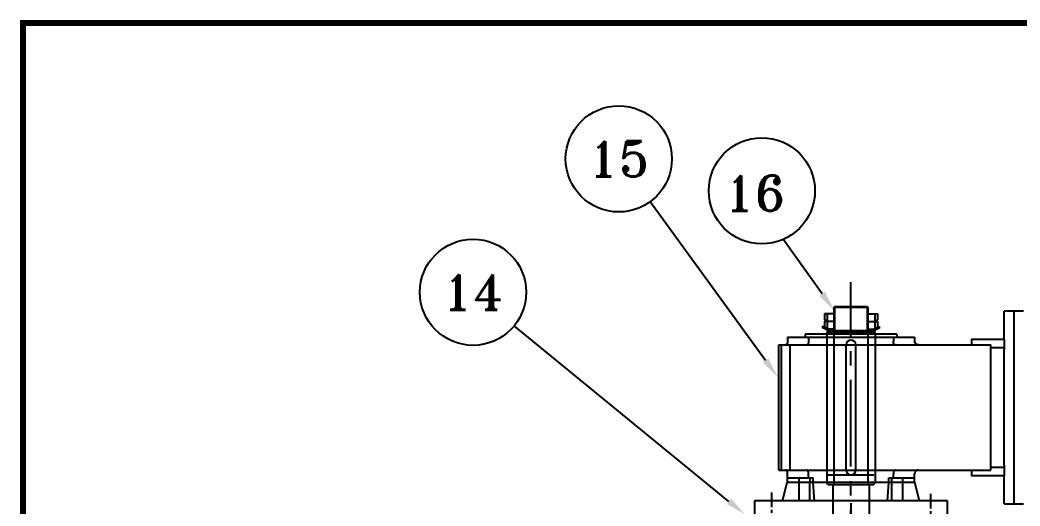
# Model space of a CAD drawing. Extents: x -3 to 5049, y -3 to 3543.
# Drawn here: x -3 to 1034, y 3038 to 3543 of the extents above; entities that cross this region are included whole.
import ezdxf
from ezdxf.enums import TextEntityAlignment as Align

# ---------------------------------------------------------------- set-up
doc = ezdxf.new("R2010")
doc.units = 0
doc.header["$LTSCALE"] = 12
doc.header["$MEASUREMENT"] = 0
for name, pattern in [('CENTER', [2, 1.25, -0.25, 0.25, -0.25]), ('CENTER2', [1.125, 0.75, -0.125, 0.125, -0.125]), ('HIDDEN', [0.375, 0.25, -0.125])]:
    doc.linetypes.add(name, pattern=pattern)
doc.layers.get('0').update_dxf_attribs({"linetype": 'CONTINUOUS'})
for name, color, linetype in [('1', 1, 'CENTER'), ('2', 2, 'HIDDEN'), ('4', 4, 'CONTINUOUS'), ('C1', 1, 'CENTER'), ('CENTER', 1, 'CENTER')]:
    doc.layers.add(name, color=color, linetype=linetype)
doc.styles.add('ROMANT', font='romant', dxfattribs={"height": 3.5})

msp = doc.modelspace()

# ---------------------------------------------------------------- linework, layer by layer
at = {"lineweight": -2}
for p, q in [((842.09, 3237.77), (831.38, 3237.77)), ((842.09, 3245.57), (841.34, 3244.82)), ((841.34, 3060.57), (841.34, 3244.82)), ((842.09, 3220.57), (842.09, 3245.57)), ((844.11, 3245.57), (873.56, 3245.57)), ((875.58, 3245.57), (875.58, 3220.57)), ((875.58, 3245.57), (876.33, 3244.82)), ((875.58, 3237.77), (886.08, 3237.77)), ((876.33, 3244.82), (876.33, 3060.57)), ((835.38, 3229.77), (831.38, 3231.64)), ((842.09, 3229.77), (831.38, 3229.77)), ((875.58, 3229.77), (886.08, 3229.77)), ((882.08, 3229.77), (886.08, 3231.64)), ((829.38, 3224.57), (828.87, 3223.48)), ((835.11, 3220.57), (828.87, 3223.48)), ((835.38, 3221.77), (829.38, 3224.57)), ((842.09, 3221.77), (835.38, 3221.77)), ((875.58, 3221.77), (882.08, 3221.77)), ((876.33, 3220.57), (882.34, 3220.57)), ((882.08, 3221.77), (888.08, 3224.57)), ((882.34, 3220.57), (888.58, 3223.48)), ((888.08, 3224.57), (888.58, 3223.48)), ((839.73, 3060.57), (839.73, 2964.55)), ((877.73, 3060.57), (877.73, 2766.55))]:
    msp.add_line(p, q, dxfattribs=at)
at = {"color": 7, "linetype": 'Continuous', "lineweight": -2}
for p, q in [((841.34, 3244.82), (876.33, 3244.82)), ((842.09, 3245.57), (875.58, 3245.57)), ((1017.73, 3211.57), (1017.73, 3240.6)), ((1027.73, 3240.6), (1017.73, 3240.6)), ((1027.73, 3240.6), (1027.73, 3040.55)), ((1037.73, 3240.57), (1027.73, 3240.57)), ((906.23, 3216.57), (811.23, 3216.57)), ((811.23, 3216.57), (811.23, 3213.57)), ((834.88, 3220.57), (833.73, 3218.57)), ((883.73, 3218.57), (833.73, 3218.57)), ((833.73, 3218.57), (833.73, 3216.57)), ((834.88, 3220.57), (882.57, 3220.57)), ((883.73, 3218.57), (882.57, 3220.57)), ((883.73, 3216.57), (883.73, 3218.57)), ((906.23, 3216.57), (906.23, 3213.57)), ((783.73, 3205.57), (786.73, 3205.57)), ((783.73, 3075.57), (783.73, 3205.57)), ((786.73, 3205.57), (795.73, 3205.57)), ((786.73, 3075.57), (786.73, 3205.57)), ((790.81, 3205.57), (790.73, 3205.57)), ((790.9, 3205.58), (790.81, 3205.57)), ((790.99, 3205.59), (790.9, 3205.58)), ((791.07, 3205.6), (790.99, 3205.59)), ((791.16, 3205.62), (791.07, 3205.6)), ((791.24, 3205.64), (791.16, 3205.62)), ((791.32, 3205.66), (791.24, 3205.64)), ((791.41, 3205.69), (791.32, 3205.66)), ((791.49, 3205.72), (791.41, 3205.69)), ((791.57, 3205.76), (791.49, 3205.72)), ((791.65, 3205.79), (791.57, 3205.76)), ((791.72, 3205.84), (791.65, 3205.79)), ((791.8, 3205.88), (791.72, 3205.84)), ((791.87, 3205.93), (791.8, 3205.88)), ((791.94, 3205.98), (791.87, 3205.93)), ((792.01, 3206.04), (791.94, 3205.98)), ((792.08, 3206.1), (792.01, 3206.04)), ((792.14, 3206.16), (792.08, 3206.1)), ((792.21, 3206.22), (792.14, 3206.16)), ((792.26, 3206.29), (792.21, 3206.22)), ((792.32, 3206.36), (792.26, 3206.29)), ((792.37, 3206.43), (792.32, 3206.36)), ((792.42, 3206.51), (792.37, 3206.43)), ((792.47, 3206.59), (792.42, 3206.51)), ((792.51, 3206.67), (792.47, 3206.59)), ((792.55, 3206.75), (792.51, 3206.67)), ((792.59, 3206.84), (792.55, 3206.75)), ((792.62, 3206.93), (792.59, 3206.84)), ((792.65, 3207.01), (792.62, 3206.93)), ((792.67, 3207.1), (792.65, 3207.01)), ((792.69, 3207.19), (792.67, 3207.1)), ((792.71, 3207.29), (792.69, 3207.19)), ((792.72, 3207.38), (792.71, 3207.29)), ((792.73, 3207.57), (792.72, 3207.47)), ((792.72, 3207.47), (792.72, 3207.38)), ((792.73, 3213.57), (814.73, 3213.57)), ((792.73, 3213.57), (792.73, 3209.57)), ((792.73, 3209.57), (792.73, 3207.57)), ((795.73, 3205.57), (1003.73, 3205.57)), ((795.73, 3075.57), (795.73, 3205.57)), ((813.14, 3205.57), (813.07, 3205.57)), ((813.21, 3205.58), (813.14, 3205.57)), ((813.27, 3205.6), (813.21, 3205.58)), ((813.34, 3205.63), (813.27, 3205.6)), ((813.42, 3205.66), (813.34, 3205.63)), ((813.49, 3205.7), (813.42, 3205.66)), ((813.56, 3205.75), (813.49, 3205.7)), ((813.63, 3205.8), (813.56, 3205.75)), ((813.7, 3205.87), (813.63, 3205.8)), ((813.77, 3205.94), (813.7, 3205.87)), ((813.83, 3206.02), (813.77, 3205.94)), ((813.9, 3206.11), (813.83, 3206.02)), ((813.97, 3206.21), (813.9, 3206.11)), ((814.03, 3206.31), (813.97, 3206.21)), ((814.09, 3206.43), (814.03, 3206.31)), ((814.16, 3206.55), (814.09, 3206.43)), ((814.21, 3206.68), (814.16, 3206.55)), ((814.27, 3206.81), (814.21, 3206.68)), ((814.32, 3206.95), (814.27, 3206.81)), ((814.37, 3207.09), (814.32, 3206.95)), ((814.42, 3207.25), (814.37, 3207.09)), ((814.46, 3207.4), (814.42, 3207.25)), ((814.5, 3207.56), (814.46, 3207.4)), ((814.54, 3207.72), (814.5, 3207.56)), ((814.57, 3207.89), (814.54, 3207.72)), ((814.6, 3208.06), (814.57, 3207.89)), ((814.63, 3208.22), (814.6, 3208.06)), ((814.65, 3208.39), (814.63, 3208.22)), ((814.67, 3208.57), (814.65, 3208.39)), ((814.69, 3208.74), (814.67, 3208.57)), ((814.7, 3208.91), (814.69, 3208.74)), ((814.71, 3209.07), (814.7, 3208.91)), ((814.72, 3209.24), (814.71, 3209.07)), ((814.73, 3209.41), (814.72, 3209.24)), ((814.73, 3213.57), (902.73, 3213.57)), ((814.73, 3213.57), (814.73, 3209.57)), ((814.73, 3209.57), (814.73, 3209.41)), ((834.88, 3205.57), (882.57, 3205.57)), ((902.73, 3213.57), (924.73, 3213.57)), ((902.73, 3213.57), (902.73, 3209.57)), ((902.73, 3209.41), (902.73, 3209.57)), ((902.73, 3209.24), (902.73, 3209.41)), ((902.74, 3209.07), (902.73, 3209.24)), ((902.75, 3208.91), (902.74, 3209.07)), ((902.76, 3208.74), (902.75, 3208.91)), ((902.78, 3208.57), (902.76, 3208.74)), ((902.8, 3208.39), (902.78, 3208.57)), ((902.82, 3208.22), (902.8, 3208.39)), ((902.85, 3208.06), (902.82, 3208.22)), ((902.88, 3207.89), (902.85, 3208.06)), ((902.91, 3207.72), (902.88, 3207.89)), ((902.95, 3207.56), (902.91, 3207.72)), ((902.99, 3207.4), (902.95, 3207.56)), ((903.03, 3207.25), (902.99, 3207.4)), ((903.08, 3207.09), (903.03, 3207.25)), ((903.13, 3206.95), (903.08, 3207.09)), ((903.18, 3206.81), (903.13, 3206.95)), ((903.24, 3206.68), (903.18, 3206.81)), ((903.3, 3206.55), (903.24, 3206.68)), ((903.36, 3206.43), (903.3, 3206.55)), ((903.42, 3206.31), (903.36, 3206.43)), ((903.48, 3206.21), (903.42, 3206.31)), ((903.55, 3206.11), (903.48, 3206.21)), ((903.62, 3206.02), (903.55, 3206.11)), ((903.69, 3205.94), (903.62, 3206.02)), ((903.76, 3205.87), (903.69, 3205.94)), ((903.83, 3205.8), (903.76, 3205.87)), ((903.9, 3205.75), (903.83, 3205.8)), ((903.97, 3205.7), (903.9, 3205.75)), ((904.04, 3205.66), (903.97, 3205.7)), ((904.11, 3205.63), (904.04, 3205.66)), ((904.18, 3205.6), (904.11, 3205.63)), ((904.25, 3205.58), (904.18, 3205.6)), ((904.32, 3205.57), (904.25, 3205.58)), ((904.38, 3205.57), (904.32, 3205.57)), ((924.73, 3213.57), (924.73, 3209.57)), ((924.73, 3209.41), (924.73, 3209.57)), ((924.74, 3209.24), (924.73, 3209.41)), ((924.76, 3209.07), (924.74, 3209.24)), ((924.78, 3208.91), (924.76, 3209.07)), ((924.81, 3208.74), (924.78, 3208.91)), ((924.85, 3208.57), (924.81, 3208.74)), ((924.9, 3208.39), (924.85, 3208.57)), ((924.96, 3208.22), (924.9, 3208.39)), ((925.02, 3208.06), (924.96, 3208.22)), ((925.1, 3207.89), (925.02, 3208.06)), ((925.18, 3207.72), (925.1, 3207.89)), ((925.27, 3207.56), (925.18, 3207.72)), ((925.37, 3207.4), (925.27, 3207.56)), ((925.47, 3207.25), (925.37, 3207.4)), ((925.58, 3207.09), (925.47, 3207.25)), ((925.7, 3206.95), (925.58, 3207.09)), ((925.83, 3206.81), (925.7, 3206.95)), ((925.97, 3206.68), (925.83, 3206.81)), ((926.11, 3206.55), (925.97, 3206.68)), ((926.25, 3206.43), (926.11, 3206.55)), ((926.4, 3206.31), (926.25, 3206.43)), ((926.56, 3206.21), (926.4, 3206.31)), ((926.72, 3206.11), (926.56, 3206.21)), ((926.88, 3206.02), (926.72, 3206.11)), ((927.04, 3205.94), (926.88, 3206.02)), ((927.21, 3205.87), (927.04, 3205.94)), ((927.38, 3205.8), (927.21, 3205.87)), ((927.55, 3205.75), (927.38, 3205.8)), ((927.72, 3205.7), (927.55, 3205.75)), ((927.89, 3205.66), (927.72, 3205.7)), ((928.06, 3205.63), (927.89, 3205.66)), ((928.23, 3205.6), (928.06, 3205.63)), ((928.4, 3205.58), (928.23, 3205.6)), ((928.56, 3205.57), (928.4, 3205.58)), ((928.73, 3205.57), (928.56, 3205.57)), ((983.73, 3211.57), (983.73, 3205.57)), ((983.73, 3211.57), (1017.73, 3211.57)), ((1003.73, 3075.57), (1003.73, 3205.57)), ((1017.73, 3211.57), (1017.73, 3202.57)), ((1017.73, 3202.57), (1003.73, 3202.57)), ((1017.73, 3202.57), (1017.73, 3200.61)), ((1017.73, 3080.53), (1017.73, 3200.61)), ((1017.73, 3080.53), (1017.73, 3078.57)), ((783.73, 3075.57), (786.73, 3075.57)), ((786.73, 3075.57), (795.73, 3075.57)), ((790.81, 3075.57), (790.73, 3075.57)), ((790.9, 3075.56), (790.81, 3075.57)), ((790.99, 3075.55), (790.9, 3075.56)), ((791.07, 3075.54), (790.99, 3075.55)), ((791.16, 3075.52), (791.07, 3075.54)), ((791.24, 3075.5), (791.16, 3075.52)), ((791.32, 3075.48), (791.24, 3075.5)), ((791.41, 3075.45), (791.32, 3075.48)), ((791.49, 3075.42), (791.41, 3075.45)), ((791.57, 3075.38), (791.49, 3075.42)), ((791.65, 3075.35), (791.57, 3075.38)), ((791.72, 3075.3), (791.65, 3075.35)), ((791.8, 3075.26), (791.72, 3075.3)), ((791.87, 3075.21), (791.8, 3075.26)), ((791.94, 3075.16), (791.87, 3075.21)), ((792.01, 3075.1), (791.94, 3075.16)), ((792.08, 3075.04), (792.01, 3075.1)), ((792.14, 3074.98), (792.08, 3075.04)), ((792.21, 3074.92), (792.14, 3074.98)), ((792.26, 3074.85), (792.21, 3074.92)), ((792.32, 3074.78), (792.26, 3074.85)), ((792.37, 3074.71), (792.32, 3074.78)), ((792.42, 3074.63), (792.37, 3074.71)), ((792.47, 3074.55), (792.42, 3074.63)), ((792.51, 3074.47), (792.47, 3074.55)), ((792.55, 3074.39), (792.51, 3074.47)), ((792.59, 3074.3), (792.55, 3074.39)), ((792.62, 3074.22), (792.59, 3074.3)), ((792.65, 3074.13), (792.62, 3074.22)), ((792.67, 3074.04), (792.65, 3074.13)), ((792.69, 3073.95), (792.67, 3074.04)), ((792.71, 3073.85), (792.69, 3073.95)), ((792.72, 3073.76), (792.71, 3073.85)), ((792.72, 3073.67), (792.72, 3073.76)), ((792.73, 3073.57), (792.72, 3073.67)), ((792.73, 3071.57), (792.73, 3073.57)), ((792.73, 3067.57), (792.73, 3071.57)), ((795.73, 3075.57), (1003.73, 3075.57)), ((813.14, 3075.57), (813.07, 3075.57)), ((813.21, 3075.56), (813.14, 3075.57)), ((813.27, 3075.54), (813.21, 3075.56)), ((813.34, 3075.51), (813.27, 3075.54)), ((813.42, 3075.48), (813.34, 3075.51)), ((813.49, 3075.44), (813.42, 3075.48)), ((813.56, 3075.39), (813.49, 3075.44)), ((813.63, 3075.34), (813.56, 3075.39)), ((813.7, 3075.27), (813.63, 3075.34)), ((813.77, 3075.2), (813.7, 3075.27)), ((813.83, 3075.12), (813.77, 3075.2)), ((813.9, 3075.03), (813.83, 3075.12)), ((813.97, 3074.93), (813.9, 3075.03)), ((814.03, 3074.83), (813.97, 3074.93)), ((814.09, 3074.71), (814.03, 3074.83)), ((814.16, 3074.59), (814.09, 3074.71)), ((814.21, 3074.46), (814.16, 3074.59)), ((814.27, 3074.33), (814.21, 3074.46)), ((814.32, 3074.19), (814.27, 3074.33)), ((814.37, 3074.05), (814.32, 3074.19)), ((814.42, 3073.89), (814.37, 3074.05)), ((814.46, 3073.74), (814.42, 3073.89)), ((814.5, 3073.58), (814.46, 3073.74)), ((814.54, 3073.42), (814.5, 3073.58)), ((814.57, 3073.25), (814.54, 3073.42)), ((814.6, 3073.08), (814.57, 3073.25)), ((814.63, 3072.92), (814.6, 3073.08)), ((814.65, 3072.75), (814.63, 3072.92)), ((814.67, 3072.57), (814.65, 3072.75)), ((814.69, 3072.4), (814.67, 3072.57)), ((814.7, 3072.23), (814.69, 3072.4)), ((814.71, 3072.07), (814.7, 3072.23)), ((814.72, 3071.9), (814.71, 3072.07)), ((814.73, 3071.73), (814.72, 3071.9)), ((814.73, 3071.57), (814.73, 3071.73)), ((814.73, 3067.57), (814.73, 3071.57)), ((834.88, 3075.57), (882.57, 3075.57)), ((834.88, 3070.57), (882.57, 3070.57)), ((902.74, 3072.07), (902.73, 3071.9)), ((902.73, 3071.9), (902.73, 3071.73)), ((902.73, 3071.73), (902.73, 3071.57)), ((902.73, 3067.57), (902.73, 3071.57)), ((902.75, 3072.23), (902.74, 3072.07)), ((902.76, 3072.4), (902.75, 3072.23)), ((902.78, 3072.57), (902.76, 3072.4)), ((902.8, 3072.75), (902.78, 3072.57)), ((902.82, 3072.92), (902.8, 3072.75)), ((902.85, 3073.08), (902.82, 3072.92)), ((902.88, 3073.25), (902.85, 3073.08)), ((902.91, 3073.42), (902.88, 3073.25)), ((902.95, 3073.58), (902.91, 3073.42)), ((902.99, 3073.74), (902.95, 3073.58)), ((903.03, 3073.89), (902.99, 3073.74)), ((903.08, 3074.05), (903.03, 3073.89)), ((903.13, 3074.19), (903.08, 3074.05)), ((903.18, 3074.33), (903.13, 3074.19)), ((903.24, 3074.46), (903.18, 3074.33)), ((903.3, 3074.59), (903.24, 3074.46)), ((903.36, 3074.71), (903.3, 3074.59)), ((903.42, 3074.83), (903.36, 3074.71)), ((903.48, 3074.93), (903.42, 3074.83)), ((903.55, 3075.03), (903.48, 3074.93)), ((903.62, 3075.12), (903.55, 3075.03)), ((903.69, 3075.2), (903.62, 3075.12)), ((903.76, 3075.27), (903.69, 3075.2)), ((903.83, 3075.34), (903.76, 3075.27)), ((903.9, 3075.39), (903.83, 3075.34)), ((903.97, 3075.44), (903.9, 3075.39)), ((904.04, 3075.48), (903.97, 3075.44)), ((904.11, 3075.51), (904.04, 3075.48)), ((904.18, 3075.54), (904.11, 3075.51)), ((904.25, 3075.56), (904.18, 3075.54)), ((904.32, 3075.57), (904.25, 3075.56)), ((904.38, 3075.57), (904.32, 3075.57)), ((924.74, 3071.9), (924.73, 3071.73)), ((924.73, 3071.73), (924.73, 3071.57)), ((924.73, 3067.57), (924.73, 3071.57)), ((924.76, 3072.07), (924.74, 3071.9)), ((924.78, 3072.23), (924.76, 3072.07)), ((924.81, 3072.4), (924.78, 3072.23)), ((924.85, 3072.57), (924.81, 3072.4)), ((924.9, 3072.75), (924.85, 3072.57)), ((924.96, 3072.92), (924.9, 3072.75)), ((925.02, 3073.08), (924.96, 3072.92)), ((925.1, 3073.25), (925.02, 3073.08)), ((925.18, 3073.42), (925.1, 3073.25)), ((925.27, 3073.58), (925.18, 3073.42)), ((925.37, 3073.74), (925.27, 3073.58)), ((925.47, 3073.89), (925.37, 3073.74)), ((925.58, 3074.05), (925.47, 3073.89)), ((925.7, 3074.19), (925.58, 3074.05)), ((925.83, 3074.33), (925.7, 3074.19)), ((925.97, 3074.46), (925.83, 3074.33)), ((926.11, 3074.59), (925.97, 3074.46)), ((926.25, 3074.71), (926.11, 3074.59)), ((926.4, 3074.83), (926.25, 3074.71)), ((926.56, 3074.93), (926.4, 3074.83)), ((926.72, 3075.03), (926.56, 3074.93)), ((926.88, 3075.12), (926.72, 3075.03)), ((927.04, 3075.2), (926.88, 3075.12)), ((927.21, 3075.27), (927.04, 3075.2)), ((927.38, 3075.34), (927.21, 3075.27)), ((927.55, 3075.39), (927.38, 3075.34)), ((927.72, 3075.44), (927.55, 3075.39)), ((927.89, 3075.48), (927.72, 3075.44)), ((928.06, 3075.51), (927.89, 3075.48)), ((928.23, 3075.54), (928.06, 3075.51)), ((928.4, 3075.56), (928.23, 3075.54)), ((928.56, 3075.57), (928.4, 3075.56)), ((928.73, 3075.57), (928.56, 3075.57)), ((983.73, 3075.57), (983.73, 3069.57)), ((1003.73, 3078.57), (1017.73, 3078.57)), ((1017.73, 3078.57), (1017.73, 3069.57)), ((787.54, 3043.57), (792.63, 3062.57)), ((804.93, 3062.57), (792.63, 3062.57)), ((792.73, 3062.57), (792.73, 3067.57)), ((792.73, 3067.57), (814.73, 3067.57)), ((816.21, 3062.57), (804.93, 3062.57)), ((804.93, 3043.57), (804.93, 3062.57)), ((804.99, 3062.57), (804.99, 3067.57)), ((814.73, 3067.57), (819.59, 3067.57)), ((819.51, 3062.57), (816.21, 3062.57)), ((816.21, 3043.57), (816.21, 3062.57)), ((816.3, 3062.57), (816.3, 3067.57)), ((897.94, 3062.57), (819.51, 3062.57)), ((820.87, 3043.57), (819.51, 3062.57)), ((819.59, 3062.57), (819.59, 3067.57)), ((834.88, 3060.57), (833.73, 3062.57)), ((834.88, 3060.57), (882.57, 3060.57)), ((883.73, 3062.57), (882.57, 3060.57)), ((896.58, 3043.57), (897.94, 3062.57)), ((897.87, 3062.57), (897.87, 3067.57)), ((897.87, 3067.57), (902.73, 3067.57)), ((901.24, 3062.57), (897.94, 3062.57)), ((901.15, 3062.57), (901.15, 3067.57)), ((912.52, 3062.57), (901.24, 3062.57)), ((901.24, 3043.57), (901.24, 3062.57)), ((902.73, 3067.57), (924.73, 3067.57)), ((912.47, 3062.57), (912.47, 3067.57)), ((924.83, 3062.57), (912.52, 3062.57)), ((912.52, 3043.57), (912.52, 3062.57)), ((924.73, 3062.57), (924.73, 3067.57)), ((929.92, 3043.57), (924.83, 3062.57)), ((1017.73, 3069.57), (983.73, 3069.57)), ((1017.73, 3040.55), (1017.73, 3069.57)), ((858.73, 3043.57), (758.73, 3043.57)), ((758.73, 3043.57), (758.73, 3029.57)), ((958.73, 3043.57), (858.73, 3043.57)), ((958.73, 3029.57), (958.73, 3043.57)), ((1017.73, 3040.55), (1027.73, 3040.55)), ((1027.73, 3040.57), (1037.73, 3040.57))]:
    msp.add_line(p, q, dxfattribs=at)
at = {"color": 1, "linetype": 'CENTER', "lineweight": -2}
for p, q in [((776.33, 3052.1), (776.33, 3010.96)), ((941.12, 3050.7), (941.12, 3007.57))]:
    msp.add_line(p, q, dxfattribs=at)
at = {"lineweight": -2, "const_width": 6.36}
msp.add_lwpolyline([(0, 3539.79), (5045.96, 3539.79), (5045.96, 0), (0, 0), (0, 3539.79)], dxfattribs=at)
at = {"layer": '1', "linetype": 'CENTER', "lineweight": -2}
msp.add_line((858.73, 3041.07), (858.73, 2554.71), dxfattribs=at)
at = {"layer": '2', "color": 1, "linetype": 'CENTER2', "lineweight": -2, "ltscale": 10}
msp.add_line((858.73, 649.08), (858.73, 3270.62), dxfattribs=at)
at = {"layer": '2', "color": 2, "linetype": 'Continuous', "lineweight": -2, "ltscale": 10}
for p, q in [((853.73, 3075.57), (853.73, 3205.57)), ((863.73, 3075.57), (863.73, 3205.57))]:
    msp.add_line(p, q, dxfattribs=at)
at = {"layer": '4', "lineweight": -2}
for p, q in [((770.17, 3189.41), (650.3, 3354.15)), ((828.96, 3258.47), (788.16, 3315.75)), ((732.18, 3043.06), (509.37, 3225.29))]:
    msp.add_line(p, q, dxfattribs=at)
for centre in [(617.88, 3398.7), (766.27, 3365.52), (466.72, 3260.17)]:
    msp.add_circle(centre, 55.1, dxfattribs=at)
for points in [[(841.34, 3241.08), (826.06, 3256.41), (841.34, 3241.08), (831.85, 3260.53)], [(782.73, 3172.15), (767.29, 3187.32), (782.73, 3172.15), (773.04, 3191.5)], [(748.7, 3029.55), (729.93, 3040.31), (748.7, 3029.55), (734.43, 3045.81)]]:
    msp.add_solid(points, dxfattribs=at)
at = {"layer": 'C1', "color": 4, "linetype": 'Continuous', "lineweight": -2}
for p, q in [((833.73, 3216.57), (833.73, 3062.57)), ((883.73, 3216.57), (883.73, 3062.57))]:
    msp.add_line(p, q, dxfattribs=at)
at = {"layer": 'C1', "color": 2, "linetype": 'Continuous', "lineweight": -2}
for centre, start, end in [((858.73, 3205.57), 0, 180), ((858.73, 3075.57), 180, 0)]:
    msp.add_arc(centre, 5, start, end, dxfattribs=at)
at = {"layer": 'CENTER', "color": 7, "lineweight": -2}
for p, q in [((831.38, 3237.77), (831.38, 3231.64)), ((833.88, 3237.77), (833.88, 3230.47)), ((883.58, 3237.77), (883.58, 3230.47)), ((886.08, 3237.77), (886.08, 3231.64)), ((831.38, 3229.77), (831.38, 3223.64)), ((833.88, 3230.77), (833.88, 3230.47)), ((833.88, 3229.77), (833.88, 3222.47)), ((883.58, 3230.77), (883.58, 3230.47)), ((883.58, 3229.77), (883.58, 3222.47)), ((886.08, 3229.77), (886.08, 3223.64))]:
    msp.add_line(p, q, dxfattribs=at)

# ---------------------------------------------------------------- texts
at = {"layer": '4', "lineweight": -2, "style": 'ROMANT'}
for s, p in [('15', (617.88, 3398.7)), ('16', (759.09, 3362.97)), ('14', (466.72, 3260.17))]:
    msp.add_text(s, height=36.73, dxfattribs=at).set_placement(p, align=Align.MIDDLE)

doc.saveas('drawing.dxf')
